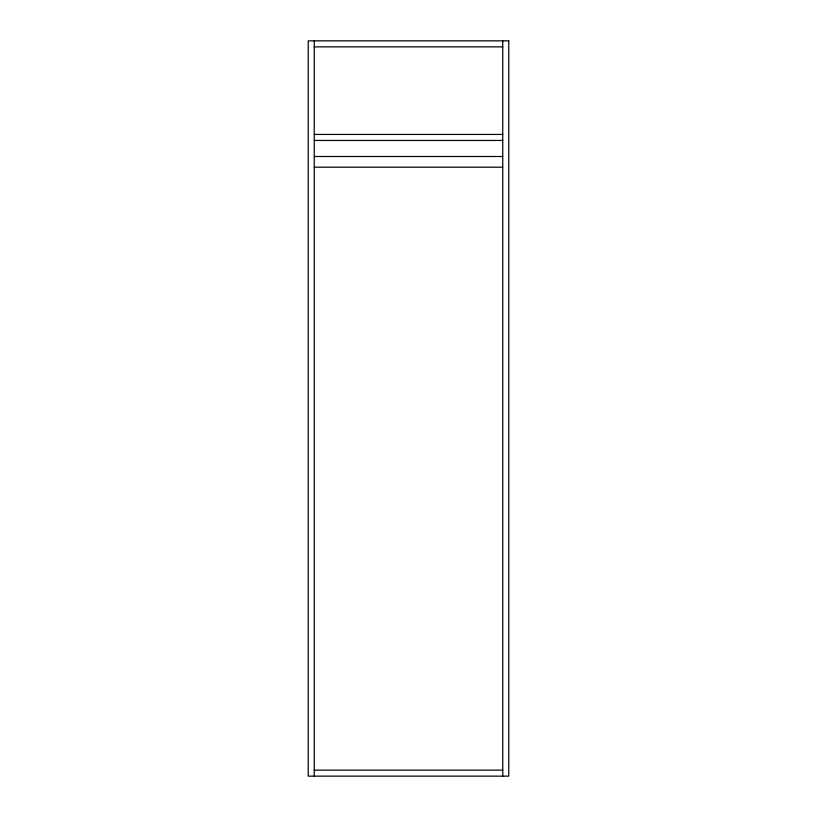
<?xml version="1.0" encoding="UTF-8"?>
<svg xmlns="http://www.w3.org/2000/svg" width="817" height="817" viewBox="0 0 817 817"><rect width="100%" height="100%" fill="white"/><g stroke="black" fill="none" stroke-linecap="round" stroke-linejoin="round"><path stroke-width="1.23" d="M314.249 46.865L502.751 46.865M314.249 134.437L502.751 134.437M314.249 140.453L502.751 140.453M314.249 156.496L502.751 156.496M314.249 167.189L502.751 167.189M314.249 770.135L502.751 770.135M502.751 40.85L502.751 776.15M314.249 40.85L314.249 776.15M508.766 40.85L308.234 40.85L308.234 776.15L508.766 776.15L508.766 40.85"/></g></svg>
